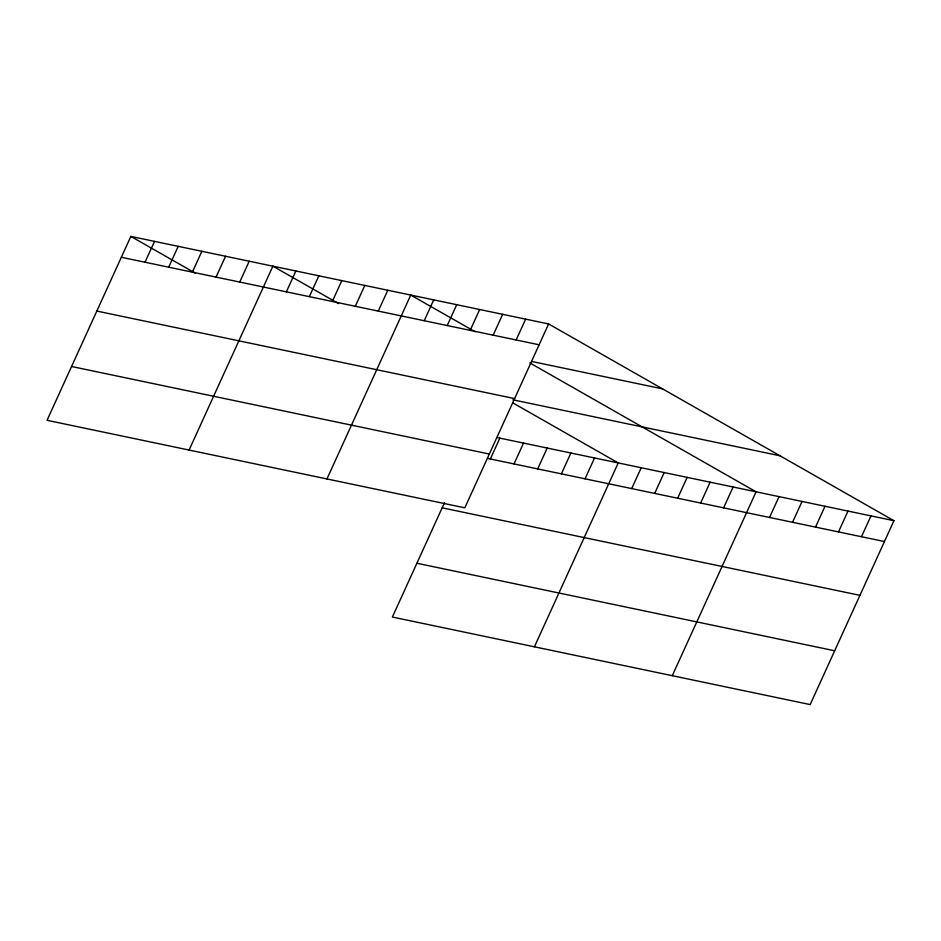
<?xml version="1.0" encoding="UTF-8"?>
<svg xmlns="http://www.w3.org/2000/svg" width="941" height="941" viewBox="0 0 941 941"><rect width="100%" height="100%" fill="white"/><g stroke="black" fill="none" stroke-linecap="round" stroke-linejoin="round"><path stroke-width="1.41" d="M548.615 323.951L130.846 236.414L47.05 420.298L464.819 507.834L548.615 323.951L893.95 520.702L810.154 704.586L392.385 617.049L444.493 502.694M145.02 262.221L154.524 241.378M168.698 267.185L178.202 246.342M192.376 272.149L201.868 251.294M216.042 277.101L225.546 256.258M239.72 282.065L249.224 261.222M189.094 450.057L272.89 266.174L338.537 303.578M286.37 291.839L295.874 270.996M309.342 296.65L318.846 275.807M332.326 301.473L341.818 280.618M355.298 306.284L364.802 285.429M378.282 311.095L387.774 290.251M326.95 478.945L410.758 295.062L475.17 331.761M424.226 320.728L433.73 299.873M447.21 325.539L456.714 304.696M470.182 330.35L479.687 309.507M493.166 335.172L502.659 314.318M516.139 339.983L525.643 319.128M490.355 458.973L499.859 438.13M514.033 463.937L523.525 443.093M537.699 468.9L547.203 448.045M561.377 473.852L570.881 453.009M585.055 478.816L594.547 457.973M534.417 646.808L618.225 462.925L512.939 402.936M631.705 488.591L641.197 467.748M654.677 493.402L664.181 472.558M677.649 498.224L687.153 477.369M700.633 503.035L710.137 482.18M723.605 507.846L733.11 487.003M672.286 675.697L756.082 491.814L529.818 362.897M769.562 517.479L779.066 496.625M792.545 522.29L802.038 501.447M815.518 527.101L825.022 506.258M838.49 531.912L847.994 511.069M861.474 536.735L870.978 515.88M121.354 257.269L539.122 344.794M531.9 361.497L662.582 388.88M96.829 311.071L514.598 398.596M512.88 399.807L779.995 455.773M497.071 437.541L893.95 520.702M71.575 366.496L489.332 454.033M487.567 458.396L884.446 541.545M442.164 507.822L859.933 595.347M416.898 563.247L834.667 650.784M130.846 236.414L195.257 273.113"/></g></svg>
